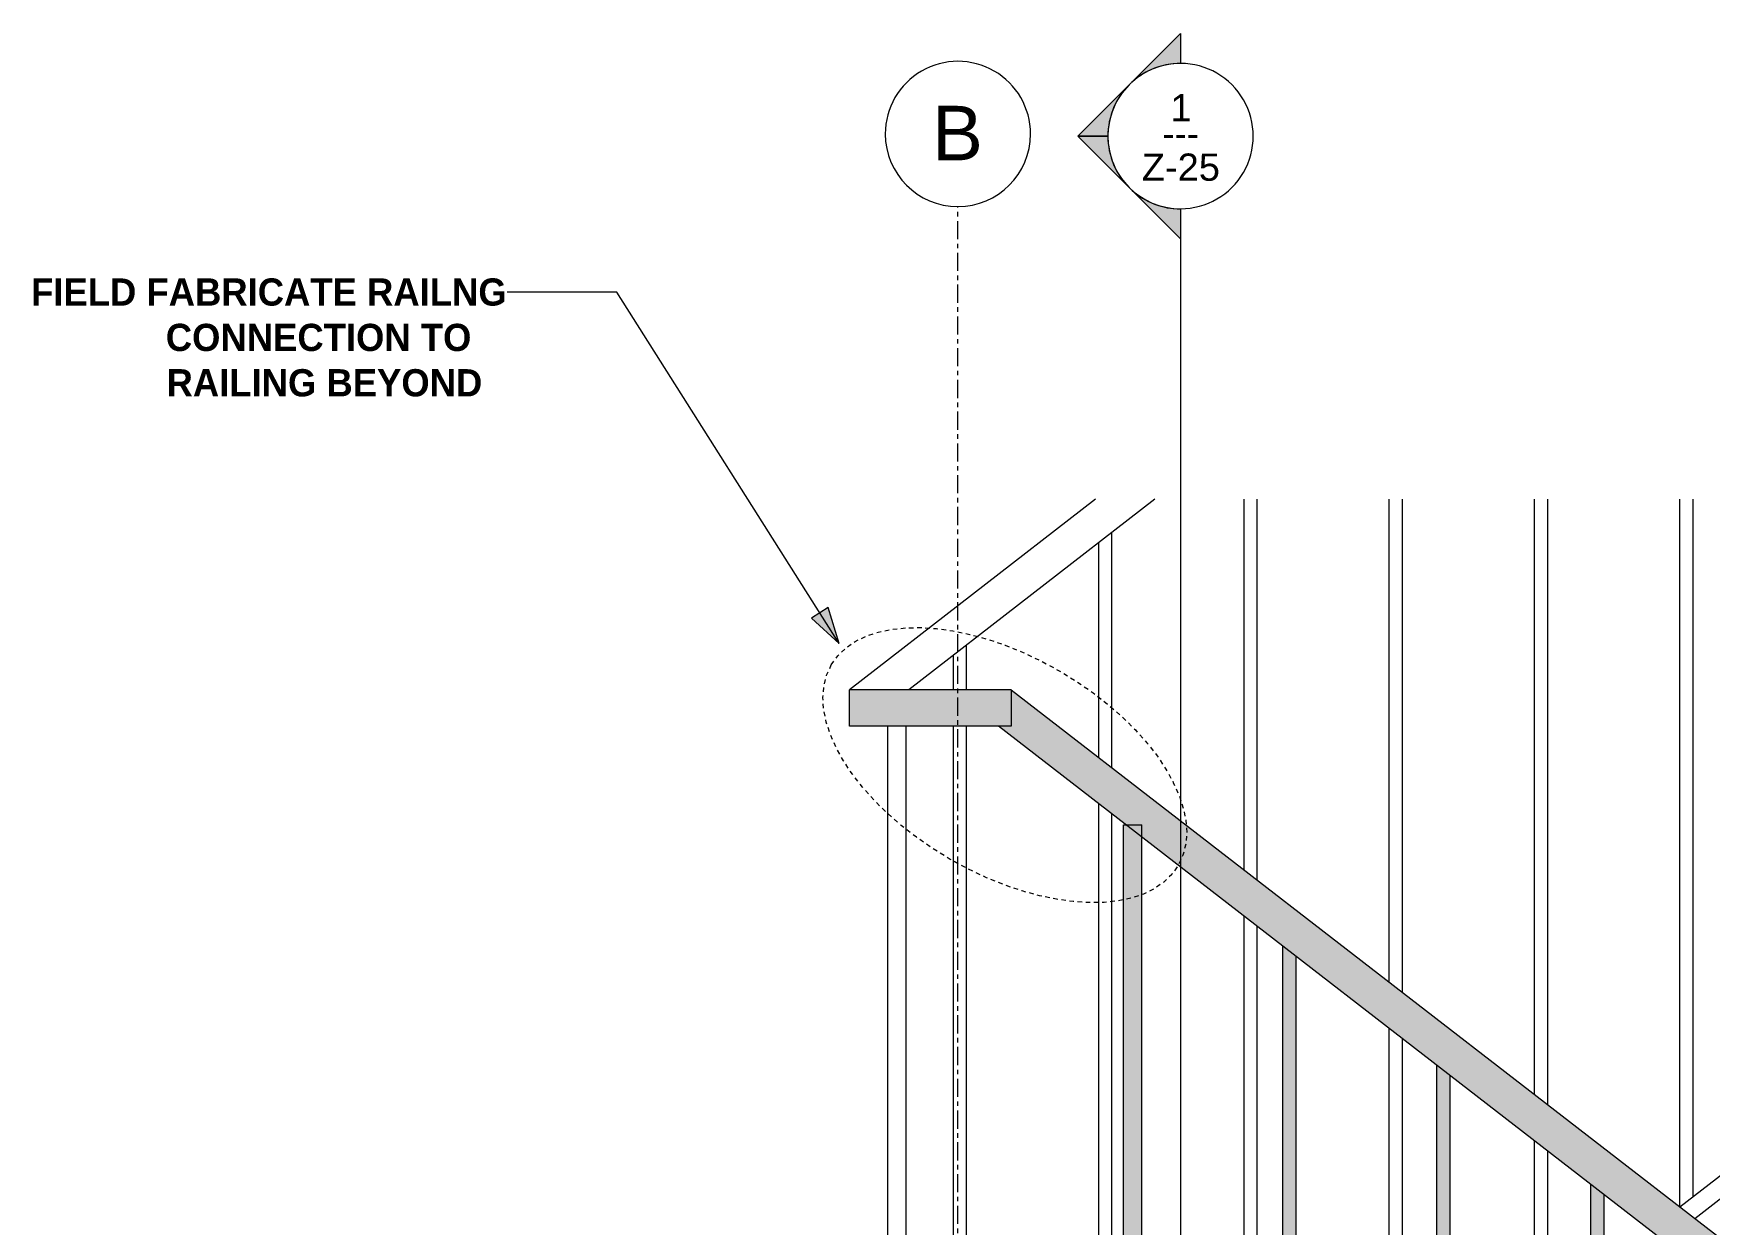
# Model space of a CAD drawing. Header units: inches. Extents: x -2389 to -2221, y -44 to 90.
# Drawn here: x -2351.82 to -2305.68, y 56.71 to 89.51 of the extents above; entities that cross this region are included whole.
import ezdxf

# ---------------------------------------------------------------- set-up
doc = ezdxf.new("R2010")
doc.units = ezdxf.units.IN
doc.header["$MEASUREMENT"] = 0
doc.linetypes.add('Grid Line 1_2_', pattern=[0.8749999999999999, 0.4999999999999999, -0.125, 0.125, -0.125])
doc.linetypes.add('Hidden 1_8_', pattern=[0.1875, 0.125, -0.06249999999999999])
for name, color, linetype, lineweight in [('A-DETL-HDLN', 90, 'Hidden 1_8_', 9), ('A-WALL-1', 113, 'Continuous', 9), ('G-ANNO-SYMB', 111, 'Continuous', 9), ('G-ANNO-TEXT-1', 147, 'Continuous', 20), ('S-GRID-1', 1, 'Grid Line 1_2_', 9), ('S-GRID-IDEN', 1, 'Continuous', 9)]:
    doc.layers.add(name, color=color, linetype=linetype, lineweight=lineweight)
doc.styles.add('Arial_1', font='arial.ttf', dxfattribs={"height": 1.499999999999999})
doc.styles.add('Arial_2', font='arial.ttf', dxfattribs={"height": 0.7499999999999994})
doc.styles.add('Century Gothic_1', font='ufonts.com_century-gothic.ttf', dxfattribs={"height": 0.7499999999999994})
doc.styles.add('Century Gothic_B_1', font='GOTHICB.TTF', dxfattribs={"height": 0.7499999999999999})

# ---------------------------------------------------------------- blocks, each defined once
blk = doc.blocks.new('Walls 314 - Walls 91-2771866-LOWER RAILING')
at = {"layer": 'A-WALL-1'}
for p, q in [((-8622.782257731304, 76.68987446460176), (-8629.549827913937, 71.43372828941897)), ((-8621.151983399142, 76.68987446460174), (-8627.919553581774, 71.4337282894197))]:
    blk.add_line(p, q, dxfattribs=at)
blk = doc.blocks.new('Walls 315 - Walls 91-2771886-LOWER RAILING')
at = {"layer": 'A-WALL-1'}
for p, q in [((-8581.5813561303, 76.68987446460174), (-8606.694014490584, 57.18570980476472)), ((-8580.765403827276, 76.68987446460176), (-8606.285301079517, 56.8694209320102))]:
    blk.add_line(p, q, dxfattribs=at)
blk = doc.blocks.new('Walls 316 - Walls 91-2771902-LOWER RAILING')
at = {"layer": 'A-WALL-1'}
for p, q in [((-8628.506881505384, 70.43372828914902), (-8628.506881505382, 36.61745744412538)), ((-8628.006381505385, 70.43372828914922), (-8628.006381505384, 37.00617911078898))]:
    blk.add_line(p, q, dxfattribs=at)
blk = doc.blocks.new('Walls 329 - Walls 92-2772047-LOWER RAILING')
at = {"layer": 'A-WALL-1'}
for p, q in [((-8606.701676427818, 76.68987446460174), (-8606.701676427812, 57.19163910736057)), ((-8606.328662157517, 57.46946678344742), (-8606.328662157523, 76.68987446460174))]:
    blk.add_line(p, q, dxfattribs=at)
blk = doc.blocks.new('Walls 330 - Walls 92-2772057-LOWER RAILING')
at = {"layer": 'A-WALL-1'}
for p, q in [((-8610.70167642782, 76.68987446460174), (-8610.701676427814, 60.28709782430822)), ((-8610.328662157519, 59.99843525567453), (-8610.328662157523, 76.68987446460174)), ((-8610.701676427814, 59.0222907005022), (-8610.701676427814, 54.07309236684796)), ((-8610.328662157517, 54.36280011677783), (-8610.328662157517, 58.73363027815885))]:
    blk.add_line(p, q, dxfattribs=at)
blk = doc.blocks.new('Walls 331 - Walls 92-2772067-LOWER RAILING')
at = {"layer": 'A-WALL-1'}
for p, q in [((-8614.701676427821, 76.68987446460174), (-8614.701676427816, 63.38255654125587)), ((-8614.32866215752, 63.09389397262219), (-8614.328662157524, 76.68987446460174)), ((-8614.701676427816, 62.11772640181204), (-8614.701676427814, 50.96642570017816)), ((-8614.328662157517, 51.25613345010823), (-8614.32866215752, 61.82906597946868))]:
    blk.add_line(p, q, dxfattribs=at)
blk = doc.blocks.new('Walls 332 - Walls 92-2772077-LOWER RAILING')
at = {"layer": 'A-WALL-1'}
for p, q in [((-8618.701676427821, 76.68987446460174), (-8618.701676427818, 66.47801525820353)), ((-8618.328662157523, 66.18935268956984), (-8618.328662157524, 76.68987446460174)), ((-8618.701676427818, 65.21316210312186), (-8618.701676427814, 47.85975903350839)), ((-8618.328662157517, 48.14946678343865), (-8618.328662157523, 64.92450168077852))]:
    blk.add_line(p, q, dxfattribs=at)
blk = doc.blocks.new('Walls 333 - Walls 92-2772087-LOWER RAILING')
at = {"layer": 'A-WALL-1'}
for p, q in [((-8622.328662157524, 69.2848114065175), (-8622.328662157526, 75.77598729558864)), ((-8622.701676427823, 75.48627954565822), (-8622.70167642782, 69.5734739751512)), ((-8622.70167642782, 68.3085978044291), (-8622.701676427814, 44.75309236683862)), ((-8622.328662157517, 45.04280011676904), (-8622.328662157524, 68.019937382086))]:
    blk.add_line(p, q, dxfattribs=at)
blk = doc.blocks.new('Walls 597 - Walls 92-2772799-LOWER RAILING')
at = {"layer": 'A-WALL-1'}
for p, q in [((-8626.328662157526, 71.43372828942036), (-8626.328662157526, 72.66932062891945)), ((-8626.701676427823, 72.37961287898905), (-8626.701676427821, 71.4337282894202)), ((-8626.701676427821, 70.43372828914974), (-8626.701676427814, 41.646425700169)), ((-8626.328662157519, 41.93613345009814), (-8626.328662157526, 70.43372828914991))]:
    blk.add_line(p, q, dxfattribs=at)
blk = doc.blocks.new('Walls 343 - Walls 91-2934369-LOWER RAILING')
at = {"layer": 'A-WALL-1'}
blk.add_hatch(color=256, dxfattribs=at).paths.add_polyline_path([(-8550.88539920163, 12.73293068922463), (-8550.273391484721, 13.52378248000797), (-8625.103823022948, 71.43241037946834), (-8625.103823022948, 70.4337282891504), (-8625.447823580966, 70.4337282891504), (-8551.873374614075, 13.49748428014872)], flags=0)
for p, q in [((-8550.273391484721, 13.52378248000805), (-8625.104379413218, 71.43241037946837)), ((-8550.88539920163, 12.73293068922472), (-8625.447823580966, 70.4337282891503))]:
    blk.add_line(p, q, dxfattribs=at)
blk = doc.blocks.new('Walls 345 - Walls 91-2934736-LOWER RAILING')
at = {"layer": 'A-WALL-1'}
blk.add_hatch(color=256, dxfattribs=at).paths.add_polyline_path([(-8621.50638150539, 24.47916668076633), (-8621.50638150539, 32.12954054108705), (-8621.989762969237, 32.50360960122303), (-8621.683453107005, 32.89943092240456), (-8621.50638150539, 32.76240248307189), (-8621.50638150539, 67.38360816030904), (-8621.942101223145, 67.72079375283406), (-8622.006881505387, 67.72079375283406), (-8622.006881505387, 24.47916668076633)], flags=0)
for p, q in [((-8622.006881505387, 67.72079375283408), (-8621.50638150539, 67.72079375283408)), ((-8622.006881505387, 32.12500000005407), (-8622.006881505387, 67.72079375283408)), ((-8621.50638150539, 24.47916668076639), (-8621.50638150539, 67.72079375283408)), ((-8622.006881505387, 24.47916668076639), (-8622.006881505387, 31.75000000005408)), ((-8621.50638150539, 24.47916668076639), (-8622.006881505387, 24.47916668076639))]:
    blk.add_line(p, q, dxfattribs=at)
blk = doc.blocks.new('Walls 346 - Walls 91-2935765-LOWER RAILING')
at = {"layer": 'A-WALL-1'}
blk.add_hatch(color=256, dxfattribs=at).paths.add_polyline_path([(-8625.103823022948, 70.4337282891504), (-8625.103823022948, 71.43372828942087), (-8629.549827913936, 71.43372828941891), (-8629.549827913936, 70.4337282891504), (-8625.447823580966, 70.4337282891504)], flags=0)
for p, q in [((-8629.549827913937, 70.43372828914858), (-8629.549827913937, 71.43372828941904)), ((-8625.103823022948, 71.4337282894209), (-8629.549827913937, 71.43372828941904)), ((-8625.103823022948, 71.4337282894209), (-8625.103823022948, 70.43372828915044)), ((-8625.103823022948, 70.43372828915044), (-8629.549827913937, 70.43372828914858))]:
    blk.add_line(p, q, dxfattribs=at)
blk = doc.blocks.new('Walls 392 - Walls 92-2936476-LOWER RAILING')
at = {"layer": 'A-WALL-1'}
for points in [[(-8608.966209280883, 23.05807828201262), (-8608.966209280883, 57.6792839592443), (-8609.15271641603, 57.82361417041516), (-8609.15271641603, 23.20240849316993), (-8609.014480879507, 23.09543368943278)], [(-8608.966209280883, 23.05807828201261), (-8608.779702145726, 23.05807828201262), (-8608.779702145726, 57.53495374806552), (-8608.966209280883, 57.6792839592443), (-8608.966209280883, 25.87949946460175)]]:
    blk.add_hatch(color=256, dxfattribs=at).paths.add_polyline_path(points, flags=0)
for p, q in [((-8609.15271641603, 57.82361417040888), (-8609.152716416023, 23.20240849316333)), ((-8608.779702145726, 23.05807828201263), (-8608.779702145735, 57.53495374806553)), ((-8608.779702145726, 23.0580782820127), (-8608.966209280876, 23.05807828201268))]:
    blk.add_line(p, q, dxfattribs=at)
blk = doc.blocks.new('Walls 394 - Walls 92-2936486-LOWER RAILING')
at = {"layer": 'A-WALL-1'}
for points in [[(-8613.205290556252, 26.33852916214932), (-8613.205290556252, 60.95973483937321), (-8613.391797691402, 61.10406505054539), (-8613.391797691402, 26.48285937330292), (-8613.253562154878, 26.37588456956578)], [(-8613.205290556252, 26.33852916214932), (-8613.018783421097, 26.33852916214933), (-8613.018783421097, 60.81540462819574), (-8613.205290556252, 60.95973483937321), (-8613.205290556252, 28.96560883737398)]]:
    blk.add_hatch(color=256, dxfattribs=at).paths.add_polyline_path(points, flags=0)
for p, q in [((-8613.391797691402, 61.10406505054188), (-8613.391797691394, 26.48285937329636)), ((-8613.018783421097, 26.33852916214935), (-8613.018783421106, 60.81540462819853)), ((-8613.018783421097, 26.33852916214941), (-8613.205290556247, 26.33852916214939))]:
    blk.add_line(p, q, dxfattribs=at)
blk = doc.blocks.new('Walls 395 - Walls 92-2936496-LOWER RAILING')
at = {"layer": 'A-WALL-1'}
for points in [[(-8617.444371831654, 29.61898004228602), (-8617.444371831616, 64.24018571949684), (-8617.630878966773, 64.38451593067562), (-8617.630878966773, 29.76331025343591), (-8617.492643430249, 29.65633544969876)], [(-8617.396100232994, 29.61898004228602), (-8617.257864696468, 29.61898004228605), (-8617.257864696468, 64.09585550832598), (-8617.444371831616, 64.24018571949684), (-8617.444371831616, 29.61898004228602)]]:
    blk.add_hatch(color=256, dxfattribs=at).paths.add_polyline_path(points, flags=0)
for p, q in [((-8617.630878966773, 64.38451593067485), (-8617.630878966766, 29.76331025342935)), ((-8617.257864696468, 29.61898004228605), (-8617.257864696478, 64.09585550833151)), ((-8617.257864696468, 29.61898004228611), (-8617.444371831618, 29.61898004228609))]:
    blk.add_line(p, q, dxfattribs=at)
blk = doc.blocks.new('Grid - Grid Head - Circle-50561-LOWER RAILING')
at = {"layer": 'S-GRID-IDEN'}
for radius, start, end in [(1.999999999999993, 359.9999999999994, 179.9999999999998), (1.999999999998181, 179.999999999999, 359.9999999999983)]:
    blk.add_arc((-8626.56938150538, 86.74906775491796), radius, start, end, dxfattribs=at)
blk = doc.blocks.new('Section - Section Head - Filled-22785-LOWER RAILING')
at = {"layer": 'G-ANNO-SYMB'}
h = blk.add_hatch(color=256, dxfattribs=at)
edge = h.paths.add_edge_path(flags=0)
edge.add_arc((-8541.176467308882, 86.68656775491796), 2.002602965912956, 89.99999999999977, 132.0783950246235, ccw=False)
edge.add_line((-8541.176467308882, 88.6891707208316), (-8541.176467308882, 89.51499487966414))
edge.add_line((-8541.176467308882, 89.51499487966414), (-8542.518505255268, 88.17295693327773))
h = blk.add_hatch(color=256, dxfattribs=at)
edge = h.paths.add_edge_path(flags=0)
edge.add_line((-8542.590680871255, 88.10078131729105), (-8544.004894433629, 86.68656775491797))
edge.add_line((-8544.004894433629, 86.68656775491797), (-8543.17646730888, 86.68656775491796))
edge.add_arc((-8541.176467308882, 86.68656775491793), 2.000000000000338, 134.9999999999999, 179.9999999999995, ccw=False)
h = blk.add_hatch(color=256, dxfattribs=at)
edge = h.paths.add_edge_path(flags=0)
edge.add_arc((-8541.176467308882, 86.68656775491796), 1.999999999998181, 180.0000000000001, 224.9999999999691, ccw=False)
edge.add_line((-8543.17646730888, 86.68656775491796), (-8544.004894433629, 86.68656775491797))
edge.add_line((-8544.004894433629, 86.68656775491797), (-8542.590680871255, 85.27235419254487))
h = blk.add_hatch(color=256, dxfattribs=at)
edge = h.paths.add_edge_path(flags=0)
edge.add_line((-8542.518505255268, 85.20017857655817), (-8541.176467308882, 83.85814063017175))
edge.add_line((-8541.176467308882, 83.85814063017175), (-8541.176467308882, 84.68396478900429))
edge.add_arc((-8541.176467308882, 86.68656775491795), 2.002602965914028, 227.9216049753914, 270, ccw=False)
for p, q in [((-8542.518505255268, 88.17295693327773), (-8541.176467308882, 89.51499487966414)), ((-8541.176467308882, 89.51499487966414), (-8541.176467308882, 88.6891707208316)), ((-8544.004894433629, 86.68656775491797), (-8542.590680871255, 88.10078131729105)), ((-8543.17646730888, 86.68656775491796), (-8544.004894433629, 86.68656775491797)), ((-8542.590680871255, 85.27235419254487), (-8544.004894433629, 86.68656775491797)), ((-8544.004894433629, 86.68656775491797), (-8543.17646730888, 86.68656775491796)), ((-8541.176467308882, 83.85814063017175), (-8542.518505255268, 85.20017857655817)), ((-8541.176467308882, 84.68396478900429), (-8541.176467308882, 83.85814063017175))]:
    blk.add_line(p, q, dxfattribs=at)
for centre, radius, start, end in [((-8541.176467308882, 86.6891707208316), 1.999999999998181, 89.9999999999998, 269.9999999999995), ((-8541.176467308882, 86.68656775491796), 2.002602965912956, 89.9999999999995, 132.0783950246232), ((-8541.176467308882, 86.6891707208316), 2, 269.9999999999996, 90), ((-8541.176467308882, 86.68656775491793), 2.000000000000338, 134.9999999999996, 179.9999999999992), ((-8541.176467308882, 86.68656775491796), 1.999999999998181, 179.9999999999998, 224.9999999999687), ((-8541.176467308882, 86.68656775491795), 2.002602965914028, 227.9216049753911, 269.9999999999996)]:
    blk.add_arc(centre, radius, start, end, dxfattribs=at)

msp = doc.modelspace()

# ---------------------------------------------------------------- hatches: boundary and pattern name
at = {"layer": 'G-ANNO-TEXT-1'}
msp.add_hatch(color=256, dxfattribs=at).paths.add_polyline_path([(-2329.642645887229, 72.7129874464678), (-2329.950876948672, 73.70131450897662), (-2330.403745347928, 73.41478825912746)], flags=0)

# ---------------------------------------------------------------- linework, layer by layer
at = {"layer": 'A-DETL-HDLN'}
msp.add_ellipse((-2325.084128836154, 69.3644450016768), major_axis=(-4.776307350364799, 2.757602334464805), ratio=0.5439508014816459, dxfattribs=at)
at = {"layer": 'G-ANNO-SYMB'}
msp.add_line((-2320.245693896825, 84.686567754918), (-2320.245693896825, -6.502195016730247), dxfattribs=at)
at = {"layer": 'G-ANNO-TEXT-1'}
for p, q in [((-2335.768263330044, 82.39481787996952), (-2338.781303120905, 82.39481787996952)), ((-2329.642645887229, 72.7129874464678), (-2335.768263330044, 82.39481787996952)), ((-2329.950876948672, 73.70131450897662), (-2330.403745347928, 73.41478825912746)), ((-2330.403745347928, 73.41478825912746), (-2329.642645887229, 72.7129874464678)), ((-2329.642645887229, 72.7129874464678), (-2329.950876948672, 73.70131450897662))]:
    msp.add_line(p, q, dxfattribs=at)
at = {"layer": 'S-GRID-1'}
msp.add_line((-2326.374577425887, -41.27516792941313), (-2326.374577425887, 84.749067754918), dxfattribs=at)

# ---------------------------------------------------------------- block references
at = {"layer": 'A-WALL-1'}
for name in ['Walls 314 - Walls 91-2771866-LOWER RAILING', 'Walls 315 - Walls 91-2771886-LOWER RAILING', 'Walls 332 - Walls 92-2772077-LOWER RAILING', 'Walls 331 - Walls 92-2772067-LOWER RAILING', 'Walls 330 - Walls 92-2772057-LOWER RAILING', 'Walls 329 - Walls 92-2772047-LOWER RAILING', 'Walls 333 - Walls 92-2772087-LOWER RAILING', 'Walls 597 - Walls 92-2772799-LOWER RAILING', 'Walls 346 - Walls 91-2935765-LOWER RAILING', 'Walls 343 - Walls 91-2934369-LOWER RAILING', 'Walls 316 - Walls 91-2771902-LOWER RAILING', 'Walls 345 - Walls 91-2934736-LOWER RAILING', 'Walls 395 - Walls 92-2936496-LOWER RAILING', 'Walls 394 - Walls 92-2936486-LOWER RAILING', 'Walls 392 - Walls 92-2936476-LOWER RAILING']:
    msp.add_blockref(name, (6300.194804079497, 0), dxfattribs=at)
at = {"layer": 'G-ANNO-SYMB'}
msp.add_blockref('Section - Section Head - Filled-22785-LOWER RAILING', (6220.930773412062, 0), dxfattribs=at)
at = {"layer": 'S-GRID-IDEN'}
msp.add_blockref('Grid - Grid Head - Circle-50561-LOWER RAILING', (6300.194804079497, 0), dxfattribs=at)

# ---------------------------------------------------------------- texts
at = {"layer": 'G-ANNO-SYMB', "char_height": 0.7499999999999994, "attachment_point": 1}
for s, insert, width, style in [('1', (-2320.522441936469, 87.84562079326527), 0.7069999999999994, 'Arial_2'), ('---', (-2320.743384527027, 87.13672971714979), 1.287749999999999, 'Century Gothic_1'), ('Z-25', (-2321.31456792072, 86.20926711082087), 2.625999999999998, 'Arial_2')]:
    msp.add_mtext(s, dxfattribs=dict(at, insert=insert, width=width, style=style))
at = {"layer": 'G-ANNO-TEXT-1', "char_height": 0.7499999999999999, "attachment_point": 1, "style": 'Century Gothic_B_1'}
for s, insert, width in [('FIELD FABRICATE RAILNG ', (-2351.890004227539, 82.76981787996952), 15.0995), ('CONNECTION TO ', (-2348.181670894205, 81.51981787996951), 10.605), ('RAILING BEYOND', (-2348.160837560871, 80.26981787996952), 10.57975)]:
    msp.add_mtext(s, dxfattribs=dict(at, insert=insert, width=width))
at = {"layer": 'S-GRID-IDEN', "insert": (-2327.083623314124, 87.5230627116395), "char_height": 1.499999999999999, "width": 1.691749999999999, "attachment_point": 1, "style": 'Arial_1'}
msp.add_mtext('B', dxfattribs=at)

doc.saveas('drawing.dxf')
